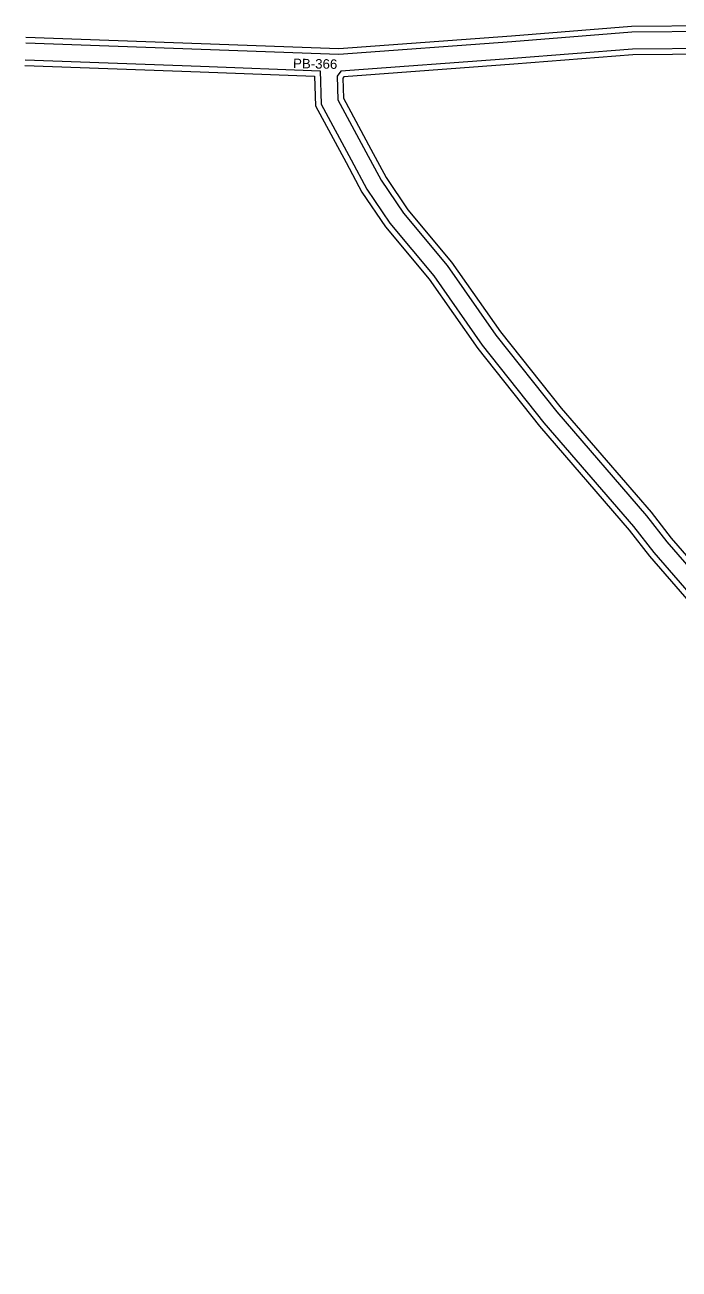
# Model space of a CAD drawing. Extents: x -175 to 397, y -1718 to -729.
# Drawn here: x -174.9 to 57.1, y -1630.1 to -1188.8 of the extents above; entities that cross this region are included whole.
import ezdxf

# ---------------------------------------------------------------- set-up
doc = ezdxf.new("R2010")
doc.units = 0
doc.header["$LTSCALE"] = 2
doc.styles.get("Standard").update_dxf_attribs({"font": 'arial.ttf'})

msp = doc.modelspace()

# ---------------------------------------------------------------- linework, layer by layer
for points in [[(307.979, -1622.453), (339.844, -1566.26), (384.259, -1479.458), (395.107, -1439.03), (392.167, -1389.495), (381.115, -1328.222), (371.311, -1273.869), (369.121, -1267.113), (330.014, -1265.638), (308.762, -1262.877), (271.909, -1250.117), (232.533, -1230.986), (199.695, -1214.416), (184.001, -1208.855), (164.272, -1201.865), (148.94, -1196.432), (126.325, -1193.751), (101.418, -1190.798), (68.789, -1191.129), (40.28, -1191.417), (-2.17, -1194.776), (-63.559, -1199.28), (-112.443, -1197.497), (-174.626, -1195.228)], [(309.719, -1623.439), (341.605, -1567.21), (386.136, -1480.181), (397.123, -1439.236), (394.157, -1389.257), (383.083, -1327.867), (373.255, -1273.381), (370.592, -1265.167), (330.181, -1263.643), (309.223, -1260.92), (272.676, -1248.266), (233.42, -1229.194), (200.482, -1212.573), (184.669, -1206.97), (164.94, -1199.98), (149.397, -1194.473), (126.56, -1191.765), (101.526, -1188.797), (68.769, -1189.129), (40.191, -1189.418), (-2.322, -1192.782), (-63.596, -1197.277), (-112.37, -1195.498), (-174.553, -1193.23)], [(68.85, -1197.128), (40.548, -1197.415), (-1.714, -1200.759), (-62.822, -1205.242), (-64.166, -1207.009), (-63.883, -1215.351), (-53.976, -1233.832), (-48.524, -1243.923), (-40.659, -1255.542), (-25.149, -1274.14), (-7.884, -1298.84), (13.727, -1326.04), (45.595, -1362.872), (52.737, -1372.101), (130.968, -1462.223)], [(68.87, -1199.128), (40.637, -1199.414), (-1.562, -1202.753), (-61.776, -1207.17), (-62.143, -1207.653), (-61.9, -1214.817), (-52.214, -1232.884), (-46.812, -1242.885), (-39.059, -1254.338), (-23.558, -1272.925), (-6.28, -1297.644), (15.267, -1324.763), (47.143, -1361.605), (54.284, -1370.832), (132.414, -1460.839)]]:
    msp.add_lwpolyline(points)
for points in [[(-174.918, -1203.223), (-112.734, -1205.491), (-72.172, -1206.971), (-71.815, -1217.487), (-61.02, -1237.623), (-55.373, -1248.077), (-47.059, -1260.359), (-31.511, -1279.003), (-14.301, -1303.625), (7.567, -1331.148), (39.402, -1367.942), (46.548, -1377.175), (125.181, -1467.761), (154.735, -1495.789), (250.683, -1582.884, -0.4497347), (249.788, -1593.76), (233.896, -1600.798), (202.815, -1615.034), (172.613, -1628.226)], [(-174.845, -1201.224), (-112.662, -1203.493), (-70.236, -1205.04), (-69.832, -1216.953), (-59.259, -1236.675), (-53.661, -1247.038), (-45.459, -1259.155), (-29.92, -1277.787), (-12.697, -1302.428), (9.107, -1329.871), (40.95, -1366.674), (48.095, -1375.907), (126.628, -1466.376), (156.096, -1494.323), (252.076, -1581.447, -0.4599928), (250.793, -1595.502), (234.718, -1602.621), (203.632, -1616.86), (173.413, -1630.059)]]:
    msp.add_lwpolyline(points, format="xyb")

# ---------------------------------------------------------------- texts
at = {"insert": (-123.116, -1199.938), "char_height": 3.3694, "attachment_point": 1, "rotation": 358.92086}
msp.add_mtext_dynamic_manual_height_columns('\\pxqc;PB-366', width=102.38334, gutter_width=16.847, heights=[0], dxfattribs=at)

doc.saveas('drawing.dxf')
